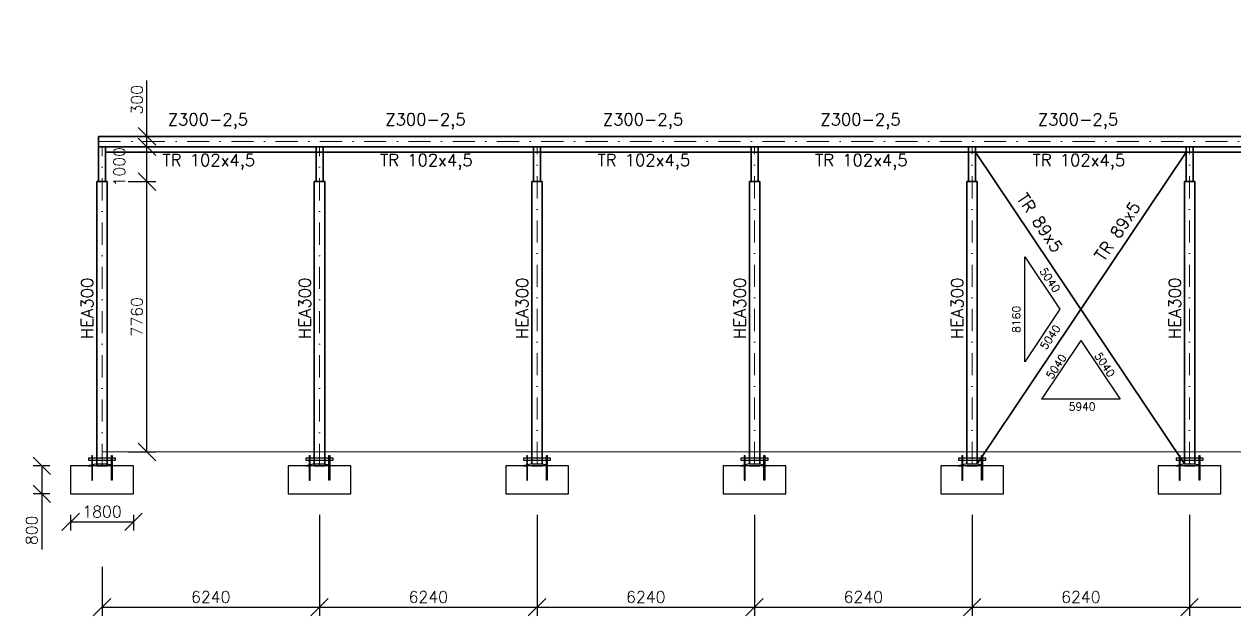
# Model space of a CAD drawing. Header units: millimetres. Extents: x 60091 to 157337, y -34158 to 48031.
# Drawn here: x 61204 to 95960, y -21876 to -4895 of the extents above; entities that cross this region are included whole.
import ezdxf

# ---------------------------------------------------------------- set-up
doc = ezdxf.new("R2010")
doc.units = ezdxf.units.MM
doc.header["$LTSCALE"] = 50
doc.linetypes.add('ČERCHOVANÁ', pattern=[25.4, 12.7, -6.35, 0, -6.35])
for name, color, linetype, lineweight in [('Kóty', 4, 'Continuous', 18), ('TENKÁ PLNÁ ČÁRA', 7, 'Continuous', 18), ('TENKÁ ČERCHOVANÁ ČÁRA', 60, 'ČERCHOVANÁ', 18), ('tlustá čára', 212, 'Continuous', 35), ('ztužidla plná', 104, 'Continuous', 35), ('šrafy', 7, 'Continuous', 13)]:
    doc.layers.add(name, color=color, linetype=linetype, lineweight=lineweight)
doc.layers.add('PDF_Geometrie', color=7, linetype='Continuous')
doc.styles.add('Romans', font='romans.shx')
doc.styles.get("Standard").update_dxf_attribs({"font": 'arial.ttf'})
doc.dimstyles.new('M 1-200', dxfattribs={"dimscale": 200, "dimtxt": 1.65, "dimasz": 2.5, "dimexe": 1.25, "dimexo": 3, "dimtad": 1, "dimtxsty": 'Romans', "dimblk": 'OBLIQUE', "dimcen": 2.5, "dimadec": 0, "dimazin": 0, "dimtfac": 1, "dimtmove": 0, "dimatfit": 3, "dimfxl": 1, "dimarcsym": 0})

# ---------------------------------------------------------------- blocks, each defined once
blk = doc.blocks.new('_Oblique')
at = {"color": 0, "linetype": 'ByBlock', "lineweight": -2}
blk.add_line((-0.5, -0.5), (0.5, 0.5), dxfattribs=at)
blk = doc.blocks.new('*D69')
at = {"layer": 'Defpoints', "color": 0, "transparency": 16777216}
for p in [(69675, -18374), (63435, -19874), (69675, -21626)]:
    blk.add_point(p, dxfattribs=at)
at = {"layer": 'Kóty', "color": 0, "lineweight": -2, "transparency": 16777216}
for p, q in [((69675, -18974), (69675, -21876)), ((63435, -20474), (63435, -21876)), ((63435, -21626), (69675, -21626))]:
    blk.add_line(p, q, dxfattribs=at)
at = {"layer": 'Kóty', "color": 0, "lineweight": -2, "transparency": 16777216, "xscale": 500, "yscale": 500, "zscale": 500, "rotation": 180}
blk.add_blockref('_Oblique', (63435, -21626), dxfattribs=at)
at = {"layer": 'Kóty', "color": 0, "lineweight": -2, "transparency": 16777216, "xscale": 500, "yscale": 500, "zscale": 500}
blk.add_blockref('_Oblique', (69675, -21626), dxfattribs=at)
at = {"layer": 'Kóty', "color": 0, "transparency": 16777216, "insert": (66555, -21336), "char_height": 330, "attachment_point": 5, "style": 'Romans'}
blk.add_mtext('6240', dxfattribs=at)
blk = doc.blocks.new('*D70')
at = {"layer": 'Defpoints', "color": 0, "transparency": 16777216}
for p in [(69675, -18374), (75915, -18374), (75915, -21626)]:
    blk.add_point(p, dxfattribs=at)
at = {"layer": 'Kóty', "color": 0, "lineweight": -2, "transparency": 16777216}
for p, q in [((69675, -18974), (69675, -21876)), ((75915, -18974), (75915, -21876)), ((69675, -21626), (75915, -21626))]:
    blk.add_line(p, q, dxfattribs=at)
at = {"layer": 'Kóty', "color": 0, "lineweight": -2, "transparency": 16777216, "xscale": 500, "yscale": 500, "zscale": 500, "rotation": 180}
blk.add_blockref('_Oblique', (69675, -21626), dxfattribs=at)
at = {"layer": 'Kóty', "color": 0, "lineweight": -2, "transparency": 16777216, "xscale": 500, "yscale": 500, "zscale": 500}
blk.add_blockref('_Oblique', (75915, -21626), dxfattribs=at)
at = {"layer": 'Kóty', "color": 0, "transparency": 16777216, "insert": (72795, -21336), "char_height": 330, "attachment_point": 5, "style": 'Romans'}
blk.add_mtext('6240', dxfattribs=at)
blk = doc.blocks.new('*D71')
at = {"layer": 'Defpoints', "color": 0, "transparency": 16777216}
for p in [(75915, -18374), (82155, -18374), (82155, -21626)]:
    blk.add_point(p, dxfattribs=at)
at = {"layer": 'Kóty', "color": 0, "lineweight": -2, "transparency": 16777216}
for p, q in [((75915, -18974), (75915, -21876)), ((82155, -18974), (82155, -21876)), ((75915, -21626), (82155, -21626))]:
    blk.add_line(p, q, dxfattribs=at)
at = {"layer": 'Kóty', "color": 0, "lineweight": -2, "transparency": 16777216, "xscale": 500, "yscale": 500, "zscale": 500, "rotation": 180}
blk.add_blockref('_Oblique', (75915, -21626), dxfattribs=at)
at = {"layer": 'Kóty', "color": 0, "lineweight": -2, "transparency": 16777216, "xscale": 500, "yscale": 500, "zscale": 500}
blk.add_blockref('_Oblique', (82155, -21626), dxfattribs=at)
at = {"layer": 'Kóty', "color": 0, "transparency": 16777216, "insert": (79035, -21336), "char_height": 330, "attachment_point": 5, "style": 'Romans'}
blk.add_mtext('6240', dxfattribs=at)
blk = doc.blocks.new('*D72')
at = {"layer": 'Defpoints', "color": 0, "transparency": 16777216}
for p in [(82155, -18374), (88395, -18374), (88395, -21626)]:
    blk.add_point(p, dxfattribs=at)
at = {"layer": 'Kóty', "color": 0, "lineweight": -2, "transparency": 16777216}
for p, q in [((82155, -18974), (82155, -21876)), ((88395, -18974), (88395, -21876)), ((82155, -21626), (88395, -21626))]:
    blk.add_line(p, q, dxfattribs=at)
at = {"layer": 'Kóty', "color": 0, "lineweight": -2, "transparency": 16777216, "xscale": 500, "yscale": 500, "zscale": 500, "rotation": 180}
blk.add_blockref('_Oblique', (82155, -21626), dxfattribs=at)
at = {"layer": 'Kóty', "color": 0, "lineweight": -2, "transparency": 16777216, "xscale": 500, "yscale": 500, "zscale": 500}
blk.add_blockref('_Oblique', (88395, -21626), dxfattribs=at)
at = {"layer": 'Kóty', "color": 0, "transparency": 16777216, "insert": (85275, -21336), "char_height": 330, "attachment_point": 5, "style": 'Romans'}
blk.add_mtext('6240', dxfattribs=at)
blk = doc.blocks.new('*D73')
at = {"layer": 'Defpoints', "color": 0, "transparency": 16777216}
for p in [(88395, -18374), (94635, -18374), (94635, -21626)]:
    blk.add_point(p, dxfattribs=at)
at = {"layer": 'Kóty', "color": 0, "lineweight": -2, "transparency": 16777216}
for p, q in [((88395, -18974), (88395, -21876)), ((94635, -18974), (94635, -21876)), ((88395, -21626), (94635, -21626))]:
    blk.add_line(p, q, dxfattribs=at)
at = {"layer": 'Kóty', "color": 0, "lineweight": -2, "transparency": 16777216, "xscale": 500, "yscale": 500, "zscale": 500, "rotation": 180}
blk.add_blockref('_Oblique', (88395, -21626), dxfattribs=at)
at = {"layer": 'Kóty', "color": 0, "lineweight": -2, "transparency": 16777216, "xscale": 500, "yscale": 500, "zscale": 500}
blk.add_blockref('_Oblique', (94635, -21626), dxfattribs=at)
at = {"layer": 'Kóty', "color": 0, "transparency": 16777216, "insert": (91515, -21336), "char_height": 330, "attachment_point": 5, "style": 'Romans'}
blk.add_mtext('6240', dxfattribs=at)
blk = doc.blocks.new('*D74')
at = {"layer": 'Defpoints', "color": 0, "transparency": 16777216}
for p in [(94635, -18374), (100875, -18374), (100875, -21626)]:
    blk.add_point(p, dxfattribs=at)
at = {"layer": 'Kóty', "color": 0, "lineweight": -2, "transparency": 16777216}
for p, q in [((94635, -18974), (94635, -21876)), ((100875, -18974), (100875, -21876)), ((94635, -21626), (100875, -21626))]:
    blk.add_line(p, q, dxfattribs=at)
at = {"layer": 'Kóty', "color": 0, "lineweight": -2, "transparency": 16777216, "xscale": 500, "yscale": 500, "zscale": 500, "rotation": 180}
blk.add_blockref('_Oblique', (94635, -21626), dxfattribs=at)
at = {"layer": 'Kóty', "color": 0, "lineweight": -2, "transparency": 16777216, "xscale": 500, "yscale": 500, "zscale": 500}
blk.add_blockref('_Oblique', (100875, -21626), dxfattribs=at)
at = {"layer": 'Kóty', "color": 0, "transparency": 16777216, "insert": (97755, -21336), "char_height": 330, "attachment_point": 5, "style": 'Romans'}
blk.add_mtext('6240', dxfattribs=at)
blk = doc.blocks.new('*D78')
at = {"layer": 'Defpoints', "color": 0, "transparency": 16777216}
for p in [(63585, -9414), (64725, -9414), (63585, -17174)]:
    blk.add_point(p, dxfattribs=at)
at = {"layer": 'Kóty', "color": 0, "lineweight": -2, "transparency": 16777216}
for p, q in [((64185, -9414), (64975, -9414)), ((64725, -17174), (64725, -9414)), ((64185, -17174), (64975, -17174))]:
    blk.add_line(p, q, dxfattribs=at)
at = {"layer": 'Kóty', "color": 0, "lineweight": -2, "transparency": 16777216, "xscale": 500, "yscale": 500, "zscale": 500}
for p, rotation in [((64725, -9414), 90), ((64725, -17174), 270)]:
    blk.add_blockref('_Oblique', p, dxfattribs=dict(at, rotation=rotation))
at = {"layer": 'Kóty', "color": 0, "transparency": 16777216, "insert": (64435, -13294), "char_height": 330, "attachment_point": 5, "rotation": 90, "style": 'Romans'}
blk.add_mtext('7760', dxfattribs=at)
blk = doc.blocks.new('*D79')
at = {"layer": 'Defpoints', "color": 0, "transparency": 16777216}
for p in [(63535, -8414), (64725, -8414), (63585, -9414)]:
    blk.add_point(p, dxfattribs=at)
at = {"layer": 'Kóty', "color": 0, "lineweight": -2, "transparency": 16777216}
for p, q in [((64135, -8414), (64975, -8414)), ((64725, -9414), (64725, -8414)), ((64185, -9414), (64975, -9414))]:
    blk.add_line(p, q, dxfattribs=at)
at = {"layer": 'Kóty', "color": 0, "lineweight": -2, "transparency": 16777216, "xscale": 500, "yscale": 500, "zscale": 500}
for p, rotation in [((64725, -8414), 90), ((64725, -9414), 270)]:
    blk.add_blockref('_Oblique', p, dxfattribs=dict(at, rotation=rotation))
at = {"layer": 'Kóty', "color": 0, "transparency": 16777216, "insert": (63930, -8987), "char_height": 330, "attachment_point": 5, "rotation": 90, "style": 'Romans'}
blk.add_mtext('1000', dxfattribs=at)
blk = doc.blocks.new('*D80')
at = {"layer": 'Defpoints', "color": 0, "transparency": 16777216}
for p in [(63335, -8114), (64725, -8114), (63535, -8414)]:
    blk.add_point(p, dxfattribs=at)
at = {"layer": 'Kóty', "color": 0, "lineweight": -2, "transparency": 16777216}
for p, q in [((64725, -8114), (64725, -6515)), ((63935, -8114), (64975, -8114)), ((64725, -8414), (64725, -8114)), ((64135, -8414), (64975, -8414))]:
    blk.add_line(p, q, dxfattribs=at)
at = {"layer": 'Kóty', "color": 0, "lineweight": -2, "transparency": 16777216, "xscale": 500, "yscale": 500, "zscale": 500}
for p, rotation in [((64725, -8114), 90), ((64725, -8414), 270)]:
    blk.add_blockref('_Oblique', p, dxfattribs=dict(at, rotation=rotation))
at = {"layer": 'Kóty', "color": 0, "transparency": 16777216, "insert": (64435, -7064), "char_height": 330, "attachment_point": 5, "rotation": 90, "style": 'Romans'}
blk.add_mtext('300', dxfattribs=at)
blk = doc.blocks.new('*D81')
at = {"layer": 'Defpoints', "color": 0, "transparency": 16777216}
for p in [(62535, -18374), (64335, -18374), (64335, -19178)]:
    blk.add_point(p, dxfattribs=at)
at = {"layer": 'Kóty', "color": 0, "lineweight": -2, "transparency": 16777216}
for p, q in [((62535, -18974), (62535, -19428)), ((64335, -18974), (64335, -19428)), ((62535, -19178), (64335, -19178))]:
    blk.add_line(p, q, dxfattribs=at)
at = {"layer": 'Kóty', "color": 0, "lineweight": -2, "transparency": 16777216, "xscale": 500, "yscale": 500, "zscale": 500, "rotation": 180}
blk.add_blockref('_Oblique', (62535, -19178), dxfattribs=at)
at = {"layer": 'Kóty', "color": 0, "lineweight": -2, "transparency": 16777216, "xscale": 500, "yscale": 500, "zscale": 500}
blk.add_blockref('_Oblique', (64335, -19178), dxfattribs=at)
at = {"layer": 'Kóty', "color": 0, "transparency": 16777216, "insert": (63435, -18888), "char_height": 330, "attachment_point": 5, "style": 'Romans'}
blk.add_mtext('1800', dxfattribs=at)
blk = doc.blocks.new('*D82')
at = {"layer": 'Defpoints', "color": 0, "transparency": 16777216}
for p in [(62535, -17574), (61710, -18374), (62535, -18374)]:
    blk.add_point(p, dxfattribs=at)
at = {"layer": 'Kóty', "color": 0, "lineweight": -2, "transparency": 16777216}
for p, q in [((61935, -17574), (61460, -17574)), ((61710, -17574), (61710, -18374)), ((61935, -18374), (61460, -18374)), ((61710, -18374), (61710, -19972))]:
    blk.add_line(p, q, dxfattribs=at)
at = {"layer": 'Kóty', "color": 0, "lineweight": -2, "transparency": 16777216, "xscale": 500, "yscale": 500, "zscale": 500}
for p, rotation in [((61710, -17574), 90), ((61710, -18374), 270)]:
    blk.add_blockref('_Oblique', p, dxfattribs=dict(at, rotation=rotation))
at = {"layer": 'Kóty', "color": 0, "transparency": 16777216, "insert": (61420, -19423), "char_height": 330, "attachment_point": 5, "rotation": 90, "style": 'Romans'}
blk.add_mtext('800', dxfattribs=at)

msp = doc.modelspace()

# ---------------------------------------------------------------- linework, layer by layer
at = {"layer": 'PDF_Geometrie'}
for p, q in [((89904.971, -14582.53), (89904.971, -11569.325)), ((89904.971, -11569.325), (90913.3, -13075.927)), ((90913.3, -13075.927), (89904.971, -14582.53)), ((91514.949, -13974.886), (90387.817, -15658.999)), ((91514.949, -13974.886), (92642.082, -15658.999)), ((92642.082, -15658.999), (90387.817, -15658.999)), ((63434.949, -17348.884), (63044.949, -17348.884)), ((63044.949, -17348.884), (63044.949, -17408.884)), ((63139.949, -17272.57), (63139.949, -17986.577)), ((63139.949, -17272.57), (63164.949, -17272.57)), ((63164.949, -17348.884), (63164.949, -17272.57)), ((63164.949, -17986.577), (63164.949, -17348.884)), ((63824.949, -17348.884), (63434.949, -17348.884)), ((63704.949, -17348.884), (63704.949, -17272.57)), ((63704.949, -17272.57), (63729.949, -17272.57)), ((63704.949, -17986.577), (63704.949, -17348.884)), ((63729.949, -17272.57), (63729.949, -17986.577)), ((63824.949, -17408.884), (63824.949, -17348.884)), ((69674.949, -17348.884), (69284.949, -17348.884)), ((69284.949, -17348.884), (69284.949, -17408.884)), ((69379.949, -17272.57), (69379.949, -17986.577)), ((69379.949, -17272.57), (69404.949, -17272.57)), ((69404.949, -17348.884), (69404.949, -17272.57)), ((69404.949, -17986.577), (69404.949, -17348.884)), ((70064.949, -17348.884), (69674.949, -17348.884)), ((69944.949, -17348.884), (69944.949, -17272.57)), ((69944.949, -17272.57), (69969.949, -17272.57)), ((69944.949, -17986.577), (69944.949, -17348.884)), ((69969.949, -17272.57), (69969.949, -17986.577)), ((70064.949, -17408.884), (70064.949, -17348.884)), ((75914.949, -17348.884), (75524.949, -17348.884)), ((75524.949, -17348.884), (75524.949, -17408.884)), ((75619.949, -17272.57), (75619.949, -17986.577)), ((75619.949, -17272.57), (75644.949, -17272.57)), ((75644.949, -17348.884), (75644.949, -17272.57)), ((75644.949, -17986.577), (75644.949, -17348.884)), ((76304.949, -17348.884), (75914.949, -17348.884)), ((76184.949, -17348.884), (76184.949, -17272.57)), ((76184.949, -17272.57), (76209.949, -17272.57)), ((76184.949, -17986.577), (76184.949, -17348.884)), ((76209.949, -17272.57), (76209.949, -17986.577)), ((76304.949, -17408.884), (76304.949, -17348.884)), ((82154.949, -17348.884), (81764.949, -17348.884)), ((81764.949, -17348.884), (81764.949, -17408.884)), ((81859.949, -17272.57), (81859.949, -17986.577)), ((81859.949, -17272.57), (81884.949, -17272.57)), ((81884.949, -17348.884), (81884.949, -17272.57)), ((81884.949, -17986.577), (81884.949, -17348.884)), ((82544.949, -17348.884), (82154.949, -17348.884)), ((82424.949, -17348.884), (82424.949, -17272.57)), ((82424.949, -17272.57), (82449.949, -17272.57)), ((82424.949, -17986.577), (82424.949, -17348.884)), ((82449.949, -17272.57), (82449.949, -17986.577)), ((82544.949, -17408.884), (82544.949, -17348.884)), ((88394.949, -17348.884), (88004.949, -17348.884)), ((88004.949, -17348.884), (88004.949, -17408.884)), ((88099.949, -17272.57), (88099.949, -17986.577)), ((88099.949, -17272.57), (88124.949, -17272.57)), ((88124.949, -17348.884), (88124.949, -17272.57)), ((88124.949, -17986.577), (88124.949, -17348.884)), ((88784.949, -17348.884), (88394.949, -17348.884)), ((88664.949, -17348.884), (88664.949, -17272.57)), ((88664.949, -17272.57), (88689.949, -17272.57)), ((88664.949, -17986.577), (88664.949, -17348.884)), ((88689.949, -17272.57), (88689.949, -17986.577)), ((88784.949, -17408.884), (88784.949, -17348.884)), ((94634.949, -17348.884), (94244.949, -17348.884)), ((94244.949, -17348.884), (94244.949, -17408.884)), ((94339.949, -17272.57), (94339.949, -17986.577)), ((94339.949, -17272.57), (94364.949, -17272.57)), ((94364.949, -17348.884), (94364.949, -17272.57)), ((94364.949, -17986.577), (94364.949, -17348.884)), ((95024.949, -17348.884), (94634.949, -17348.884)), ((94904.949, -17348.884), (94904.949, -17272.57)), ((94904.949, -17272.57), (94929.949, -17272.57)), ((94904.949, -17986.577), (94904.949, -17348.884)), ((94929.949, -17272.57), (94929.949, -17986.577)), ((95024.949, -17408.884), (95024.949, -17348.884)), ((64334.949, -17573.573), (62534.949, -17573.573)), ((62534.949, -17573.573), (62534.949, -18373.573)), ((63284.949, -17513.573), (63039.949, -17573.573)), ((63039.949, -17573.573), (63139.949, -17573.573)), ((63044.949, -17408.884), (63824.949, -17408.884)), ((63284.949, -17513.573), (63584.949, -17513.573)), ((63434.949, -17513.573), (63434.949, -17573.573)), ((63584.949, -17513.573), (63829.949, -17573.573)), ((64334.949, -18373.573), (64334.949, -17573.573)), ((70574.949, -17573.573), (68774.949, -17573.573)), ((68774.949, -17573.573), (68774.949, -18373.573)), ((69524.949, -17513.573), (69279.949, -17573.573)), ((69279.949, -17573.573), (69379.949, -17573.573)), ((69284.949, -17408.884), (70064.949, -17408.884)), ((69524.949, -17513.573), (69824.949, -17513.573)), ((69674.949, -17513.573), (69674.949, -17573.573)), ((69824.949, -17513.573), (70069.949, -17573.573)), ((70574.949, -18373.573), (70574.949, -17573.573)), ((76814.949, -17573.573), (75014.949, -17573.573)), ((75014.949, -17573.573), (75014.949, -18373.573)), ((75764.949, -17513.573), (75519.949, -17573.573)), ((75519.949, -17573.573), (75619.949, -17573.573)), ((75524.949, -17408.884), (76304.949, -17408.884)), ((75764.949, -17513.573), (76064.949, -17513.573)), ((76064.949, -17513.573), (76309.949, -17573.573)), ((76814.949, -18373.573), (76814.949, -17573.573)), ((83054.949, -17573.573), (81254.949, -17573.573)), ((81254.949, -17573.573), (81254.949, -18373.573)), ((82004.949, -17513.573), (81759.949, -17573.573)), ((81759.949, -17573.573), (81859.949, -17573.573)), ((81764.949, -17408.884), (82544.949, -17408.884)), ((82004.949, -17513.573), (82304.949, -17513.573)), ((82304.949, -17513.573), (82549.949, -17573.573)), ((83054.949, -18373.573), (83054.949, -17573.573)), ((89294.949, -17573.573), (87494.949, -17573.573)), ((87494.949, -17573.573), (87494.949, -18373.573)), ((88244.949, -17513.573), (87999.949, -17573.573)), ((87999.949, -17573.573), (88099.949, -17573.573)), ((88004.949, -17408.884), (88784.949, -17408.884)), ((88244.949, -17513.573), (88544.949, -17513.573)), ((88544.949, -17513.573), (88789.949, -17573.573)), ((89294.949, -18373.573), (89294.949, -17573.573)), ((95534.949, -17573.573), (93734.949, -17573.573)), ((93734.949, -17573.573), (93734.949, -18373.573)), ((94484.949, -17513.573), (94239.949, -17573.573)), ((94239.949, -17573.573), (94339.949, -17573.573)), ((94244.949, -17408.884), (95024.949, -17408.884)), ((94484.949, -17513.573), (94784.949, -17513.573)), ((94784.949, -17513.573), (95029.949, -17573.573)), ((95534.949, -18373.573), (95534.949, -17573.573)), ((63139.949, -17986.577), (63164.949, -17986.577)), ((63729.949, -17986.577), (63704.949, -17986.577)), ((69379.949, -17986.577), (69404.949, -17986.577)), ((69969.949, -17986.577), (69944.949, -17986.577)), ((75619.949, -17986.577), (75644.949, -17986.577)), ((76209.949, -17986.577), (76184.949, -17986.577)), ((81859.949, -17986.577), (81884.949, -17986.577)), ((82449.949, -17986.577), (82424.949, -17986.577)), ((88099.949, -17986.577), (88124.949, -17986.577)), ((88689.949, -17986.577), (88664.949, -17986.577)), ((94339.949, -17986.577), (94364.949, -17986.577)), ((94929.949, -17986.577), (94904.949, -17986.577)), ((62534.949, -18373.573), (64334.949, -18373.573)), ((68774.949, -18373.573), (70574.949, -18373.573)), ((75014.949, -18373.573), (76814.949, -18373.573)), ((81254.949, -18373.573), (83054.949, -18373.573)), ((87494.949, -18373.573), (89294.949, -18373.573)), ((93734.949, -18373.573), (95534.949, -18373.573))]:
    msp.add_line(p, q, dxfattribs=at)
at = {"layer": 'TENKÁ PLNÁ ČÁRA'}
for p, q in [((63204.949, -17348.884), (63224.949, -17348.884)), ((69444.949, -17348.884), (69464.949, -17348.884)), ((75684.949, -17348.884), (75704.949, -17348.884)), ((81924.949, -17348.884), (81944.949, -17348.884)), ((88164.949, -17348.884), (88184.949, -17348.884)), ((94404.949, -17348.884), (94424.949, -17348.884))]:
    msp.add_line(p, q, dxfattribs=at)
at = {"layer": 'TENKÁ ČERCHOVANÁ ČÁRA'}
for p, q in [((63434.949, -17573.573), (63434.949, -8413.573)), ((69674.949, -17573.573), (69674.949, -8413.573)), ((75914.949, -17513.573), (75914.949, -8413.573)), ((82154.949, -17513.573), (82154.949, -8413.573)), ((88394.949, -17513.573), (88394.949, -8413.573)), ((94634.949, -17513.573), (94634.949, -8413.573))]:
    msp.add_line(p, q, dxfattribs=at)
at = {"layer": 'tlustá čára'}
for p, q in [((63334.949, -8413.573), (63334.949, -8113.573)), ((63334.949, -8113.573), (119694.949, -8113.573)), ((63334.949, -9413.573), (63334.949, -8413.573)), ((63334.949, -8413.573), (119694.949, -8413.573)), ((63534.949, -9413.573), (63534.949, -8413.573)), ((63534.949, -8413.573), (63534.949, -8563.573)), ((63534.949, -8563.573), (119494.949, -8563.573)), ((69574.949, -9413.573), (69574.949, -8413.573)), ((69774.949, -9413.573), (69774.949, -8413.573)), ((75814.949, -9413.573), (75814.949, -8413.573)), ((76014.949, -9413.573), (76014.949, -8413.573)), ((82054.949, -9413.573), (82054.949, -8413.573)), ((82254.949, -9413.573), (82254.949, -8413.573)), ((88294.949, -9413.573), (88294.949, -8413.573)), ((88494.949, -9413.573), (88494.949, -8413.573)), ((94534.949, -9413.573), (94534.949, -8413.573)), ((94734.949, -9413.573), (94734.949, -8413.573)), ((63284.949, -9413.573), (63284.949, -17573.573)), ((63284.949, -9413.573), (63584.949, -9413.573)), ((63434.949, -9413.573), (63334.949, -9413.573)), ((63584.949, -17573.573), (63584.949, -9413.573)), ((69524.949, -9413.573), (69524.949, -17573.573)), ((69524.949, -9413.573), (69824.949, -9413.573)), ((69824.949, -17573.573), (69824.949, -9413.573)), ((75764.949, -9413.573), (75764.949, -17513.573)), ((75764.949, -9413.573), (76064.949, -9413.573)), ((76064.949, -17513.573), (76064.949, -9413.573)), ((82004.949, -9413.573), (82004.949, -17513.573)), ((82004.949, -9413.573), (82304.949, -9413.573)), ((82304.949, -17513.573), (82304.949, -9413.573)), ((88244.949, -9413.573), (88244.949, -17513.573)), ((88244.949, -9413.573), (88544.949, -9413.573)), ((88544.949, -17513.573), (88544.949, -9413.573)), ((94484.949, -9413.573), (94484.949, -17513.573)), ((94484.949, -9413.573), (94784.949, -9413.573)), ((94784.949, -17513.573), (94784.949, -9413.573)), ((63284.949, -17573.573), (63584.949, -17573.573)), ((69524.949, -17573.573), (69824.949, -17573.573)), ((75764.949, -17573.573), (76064.949, -17573.573)), ((82004.949, -17573.573), (82304.949, -17573.573)), ((88244.949, -17573.573), (88544.949, -17573.573)), ((94484.949, -17573.573), (94784.949, -17573.573))]:
    msp.add_line(p, q, dxfattribs=at)
at = {"layer": 'ztužidla plná'}
for p, q in [((94484.949, -17513.573), (88494.949, -8563.573)), ((94534.949, -8563.573), (88544.949, -17513.573))]:
    msp.add_line(p, q, dxfattribs=at)
at = {"layer": 'šrafy', "linetype": 'ČERCHOVANÁ'}
msp.add_line((63334.949, -8263.573), (119694.949, -8263.573), dxfattribs=at)
at = {"layer": 'šrafy'}
for p, q in [((63304.949, -17348.884), (63204.949, -17348.884)), ((63434.949, -17173.573), (119594.949, -17173.573)), ((69544.949, -17348.884), (69444.949, -17348.884)), ((75784.949, -17348.884), (75684.949, -17348.884)), ((82024.949, -17348.884), (81924.949, -17348.884)), ((88264.949, -17348.884), (88164.949, -17348.884)), ((94504.949, -17348.884), (94404.949, -17348.884))]:
    msp.add_line(p, q, dxfattribs=at)

# ---------------------------------------------------------------- texts
at = {"layer": 'šrafy', "attachment_point": 1}
for s, insert, char_height in [('\\A1;{\\Fromans|c238;\\H1.5x;Z\\Fromans|c0;3\\Fromans|c238;00-2\\Fromans|c0;,5}', (65322.427, -7453.803), 229.56093), ('\\A1;{\\Fromans|c238;\\H1.5x;Z\\Fromans|c0;3\\Fromans|c238;00-2\\Fromans|c0;,5}', (71562.427, -7453.803), 229.56093), ('\\A1;{\\Fromans|c238;\\H1.5x;Z\\Fromans|c0;3\\Fromans|c238;00-2\\Fromans|c0;,5}', (77802.427, -7453.803), 229.56093), ('\\A1;{\\Fromans|c238;\\H1.5x;Z\\Fromans|c0;3\\Fromans|c238;00-2\\Fromans|c0;,5}', (84042.427, -7453.803), 229.56093), ('\\A1;{\\Fromans|c238;\\H1.5x;Z\\Fromans|c0;3\\Fromans|c238;00-2\\Fromans|c0;,5}', (90282.427, -7453.803), 229.56093), ('\\A1;{\\Fromans|c238;\\H1.5x;TR \\Fromans|c0;102x4,5}', (65169.388, -8621.404), 229.56093), ('\\A1;{\\Fromans|c238;\\H1.5x;TR \\Fromans|c0;102x4,5}', (71409.388, -8621.404), 229.56093), ('\\A1;{\\Fromans|c238;\\H1.5x;TR \\Fromans|c0;102x4,5}', (77649.388, -8621.404), 229.56093), ('\\A1;{\\Fromans|c238;\\H1.5x;TR \\Fromans|c0;102x4,5}', (83889.388, -8621.404), 229.56093), ('\\A1;{\\Fromans|c238;\\H1.5x;TR \\Fromans|c0;102x4,5}', (90129.388, -8621.404), 229.56093), ('\\A1;{\\Fromans|c0;\\H1.5x;5940}', (91167.391, -15757.778), 150)]:
    msp.add_mtext_dynamic_manual_height_columns(s, width=8123.42907, gutter_width=14.348, heights=[4633.313], dxfattribs=dict(at, insert=insert, char_height=char_height))
for s, insert, char_height, rotation in [('\\A1;{\\Fromans|c238;\\H1.5x;TR 89x5}', (89950.343, -9702.985), 229.56093, 303.7933562), ('\\A1;{\\Fromans|c238;\\H1.5x;TR 89x5}', (91892.283, -11534.837), 229.56093, 56.2066438), ('\\A1;{\\Fromans|c0;\\H1.5x;50\\Fromans|c238;40}', (90508.007, -11854.171), 150, 303.7933562), ('\\A1;{\\Fromans|c238;\\H1.5x;HEA\\Fromans|c0;30\\Fromans|c238;0}', (62837.843, -13929.245), 229.56093, 90), ('\\A1;{\\Fromans|c238;\\H1.5x;HEA\\Fromans|c0;30\\Fromans|c238;0}', (69077.843, -13929.245), 229.56093, 90), ('\\A1;{\\Fromans|c238;\\H1.5x;HEA\\Fromans|c0;30\\Fromans|c238;0}', (75317.843, -13929.245), 229.56093, 90), ('\\A1;{\\Fromans|c238;\\H1.5x;HEA\\Fromans|c0;30\\Fromans|c238;0}', (81557.843, -13929.245), 229.56093, 90), ('\\A1;{\\Fromans|c238;\\H1.5x;HEA\\Fromans|c0;30\\Fromans|c238;0}', (87797.843, -13929.245), 229.56093, 90), ('\\A1;{\\Fromans|c238;\\H1.5x;HEA\\Fromans|c0;30\\Fromans|c238;0}', (94037.843, -13929.245), 229.56093, 90), ('\\A1;{\\Fromans|c238;\\H1.5x;8160}', (89552.522, -13752.551), 150, 90), ('\\A1;{\\Fromans|c0;\\H1.5x;50\\Fromans|c238;40}', (90329.842, -14136.387), 150, 56.2066438), ('\\A1;{\\Fromans|c0;\\H1.5x;5\\Fromans|c238;040}', (90501.848, -14980.388), 150, 56.2066438), ('\\A1;{\\Fromans|c0;\\H1.5x;50\\Fromans|c238;40}', (92078.151, -14285.472), 150, 303.7933562)]:
    msp.add_mtext_dynamic_manual_height_columns(s, width=8123.42907, gutter_width=14.348, heights=[4633.313], dxfattribs=dict(at, insert=insert, char_height=char_height, rotation=rotation))

# ---------------------------------------------------------------- dimensions: what is measured, and where the dimension line sits
at = {"layer": 'Kóty'}
for base, p1, p2, picture, middle in [((64725.045, -8113.573), (63534.949, -8413.573), (63334.949, -8113.573), '*D80', (64725.045, -7064.288)), ((64725.045, -9413.573), (63584.949, -17173.573), (63584.949, -9413.573), '*D78', (64725.045, -13293.573))]:
    dim = msp.add_linear_dim(base=base, p1=p1, p2=p2, angle=90, dimstyle='M 1-200', dxfattribs=at)
    dim.commit()
    dim.dimension.update_dxf_attribs({"geometry": picture, "text_midpoint": middle, "dimtype": 160})
dim = msp.add_linear_dim(base=(64725.045, -8413.573), p1=(63584.949, -9413.573), p2=(63534.949, -8413.573), angle=90, dimstyle='M 1-200', override={"dimtmove": 1}, dxfattribs=at)
dim.commit()
dim.dimension.update_dxf_attribs({"geometry": '*D79', "text_midpoint": (64220.016, -8986.608), "dimtype": 160})
dim = msp.add_linear_dim(base=(61710.141, -18373.573), p1=(62534.949, -17573.573), p2=(62534.949, -18373.573), angle=90, dimstyle='M 1-200', dxfattribs=at)
dim.commit()
dim.dimension.update_dxf_attribs({"geometry": '*D82', "text_midpoint": (61420.141, -19422.859)})
for base, p1, p2, picture, middle in [((64334.949, -19177.919), (62534.949, -18373.573), (64334.949, -18373.573), '*D81', (63434.949, -18887.919)), ((69674.949, -21626.285), (63434.949, -19873.573), (69674.949, -18373.573), '*D69', (66554.949, -21336.285))]:
    dim = msp.add_linear_dim(base=base, p1=p1, p2=p2, dimstyle='M 1-200', dxfattribs=at)
    dim.commit()
    dim.dimension.update_dxf_attribs({"geometry": picture, "text_midpoint": middle})
for base, p1, p2, picture, middle in [((75914.949, -21626.285), (69674.949, -18373.573), (75914.949, -18373.573), '*D70', (72794.949, -21336.285)), ((82154.949, -21626.285), (75914.949, -18373.573), (82154.949, -18373.573), '*D71', (79034.949, -21336.285)), ((88394.949, -21626.285), (82154.949, -18373.573), (88394.949, -18373.573), '*D72', (85274.949, -21336.285)), ((94634.949, -21626.285), (88394.949, -18373.573), (94634.949, -18373.573), '*D73', (91514.949, -21336.285)), ((100874.949, -21626.285), (94634.949, -18373.573), (100874.949, -18373.573), '*D74', (97754.949, -21336.285))]:
    dim = msp.add_linear_dim(base=base, p1=p1, p2=p2, dimstyle='M 1-200', override={"dimtmove": 1}, dxfattribs=at)
    dim.commit()
    dim.dimension.update_dxf_attribs({"geometry": picture, "text_midpoint": middle})

doc.saveas('drawing.dxf')
